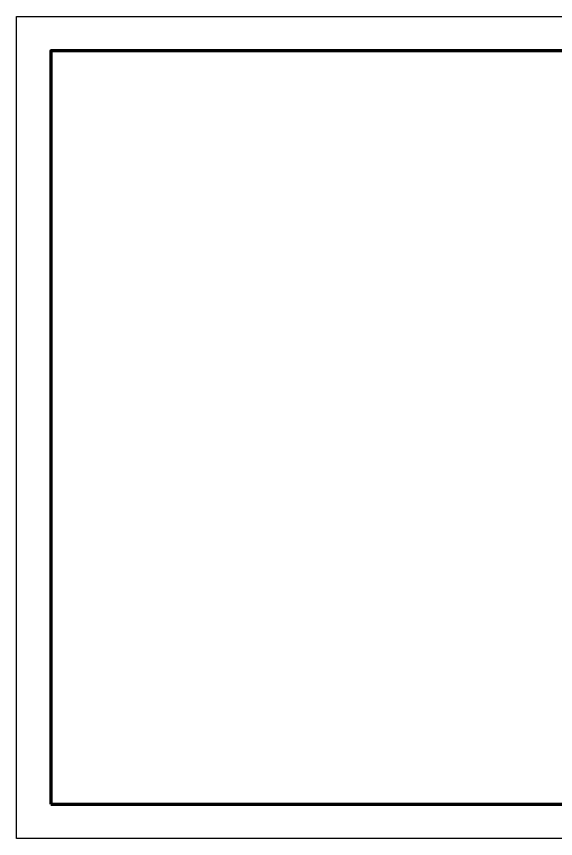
# Paper-space layout 'Topo 24X36' of a CAD drawing. Header units: feet. Extents: x 0 to 206, y -2 to 35.
# Drawn here: x 0 to 15.74, y 0 to 24 of the extents above; entities that cross this region are included whole.
import ezdxf
from ezdxf.enums import TextEntityAlignment as Align

# ---------------------------------------------------------------- set-up
doc = ezdxf.new("R2010")
doc.units = ezdxf.units.FT
doc.header["$MEASUREMENT"] = 0
doc.layers.get('Defpoints').update_dxf_attribs({"color": 253})
doc.layers.add('V-ANNO-TTLB-ATRB-', color=253, linetype='Continuous', lineweight=25)
doc.layers.add('V-ANNO-TTLB-HVY-', color=253, linetype='Continuous', lineweight=80)
doc.styles.add('NCS1', font='arial.ttf', dxfattribs={"width": 0.8, "height": 0.09375})

# ---------------------------------------------------------------- blocks, each defined once
blk = doc.blocks.new('24x36')
at = {"layer": 'Defpoints'}
blk.add_lwpolyline([(0, 24), (36, 24), (36, 0), (0, 0)], close=True, dxfattribs=at)
at = {"layer": 'V-ANNO-TTLB-HVY-'}
blk.add_lwpolyline([(1, 1), (35, 1), (35, 23), (1, 23)], close=True, dxfattribs=at)
at = {"layer": 'V-ANNO-TTLB-ATRB-', "style": 'NCS1', "width": 0.8}
for tag, height, p in [('REV6DESCRIPTION', 0.0938, (18.975, 2.875)), ('REV6DATE', 0.0938, (21.725, 2.875)), ('REV6INITIAL', 0.0938, (22.35, 2.875)), ('REV5DESCRIPTION', 0.0938, (18.975, 2.625)), ('REV5DATE', 0.0938, (21.725, 2.625)), ('REV5INITIAL', 0.0938, (22.35, 2.625)), ('REV4DESCRIPTION', 0.0938, (18.975, 2.375)), ('REV4DATE', 0.0938, (21.725, 2.375)), ('REV4INITIAL', 0.0938, (22.35, 2.375)), ('REV3DESCRIPTION', 0.0938, (18.975, 2.125)), ('REV3DATE', 0.0938, (21.725, 2.125)), ('REV3INITIAL', 0.0938, (22.35, 2.125)), ('REV2DESCRIPTION', 0.0938, (18.975, 1.875)), ('REV2DATE', 0.0938, (21.725, 1.875)), ('REV2INITIAL', 0.0938, (22.35, 1.875)), ('REV1DESCRIPTION', 0.0938, (18.975, 1.625)), ('REV1DATE', 0.0938, (21.725, 1.625)), ('REV1INITIAL', 0.0938, (22.35, 1.625)), ('SHEET-#', 0.2, (34.025, 1.175)), ('TOTAL-#', 0.2, (34.675, 1.175))]:
    blk.add_attdef(tag, text='', height=height, dxfattribs=at).set_placement(p, align=Align.MIDDLE_CENTER)
at = {"layer": 'V-ANNO-TTLB-ATRB-', "style": 'NCS1', "flags": 8}
for tag, p in [('PROJECTNAME', (31.1, 2.75)), ('CLIENTNAME', (31.1, 2.25)), ('SHEETDESCRIPTION', (31.095, 1.75))]:
    blk.add_attdef(tag, text='', height=0.2, dxfattribs=at).set_placement(p, align=Align.MIDDLE_CENTER)
at = {"layer": 'V-ANNO-TTLB-ATRB-', "style": 'NCS1'}
for tag, p in [('PROJNUM', (27.85, 2.22)), ('SCALE', (34.35, 2.22)), ('DRAWNBY', (27.85, 1.72)), ('DATE', (34.35, 1.72)), ('CHECKEDBY', (27.85, 1.22))]:
    blk.add_attdef(tag, text='', height=0.1, dxfattribs=at).set_placement(p, align=Align.MIDDLE_CENTER)

psp = doc.layouts.new('Topo 24X36')

# ---------------------------------------------------------------- block references
at = {"layer": 'V-ANNO-TTLB-HVY-'}
psp.add_blockref('24x36', (0, 0), dxfattribs=at)

doc.saveas('drawing.dxf')
